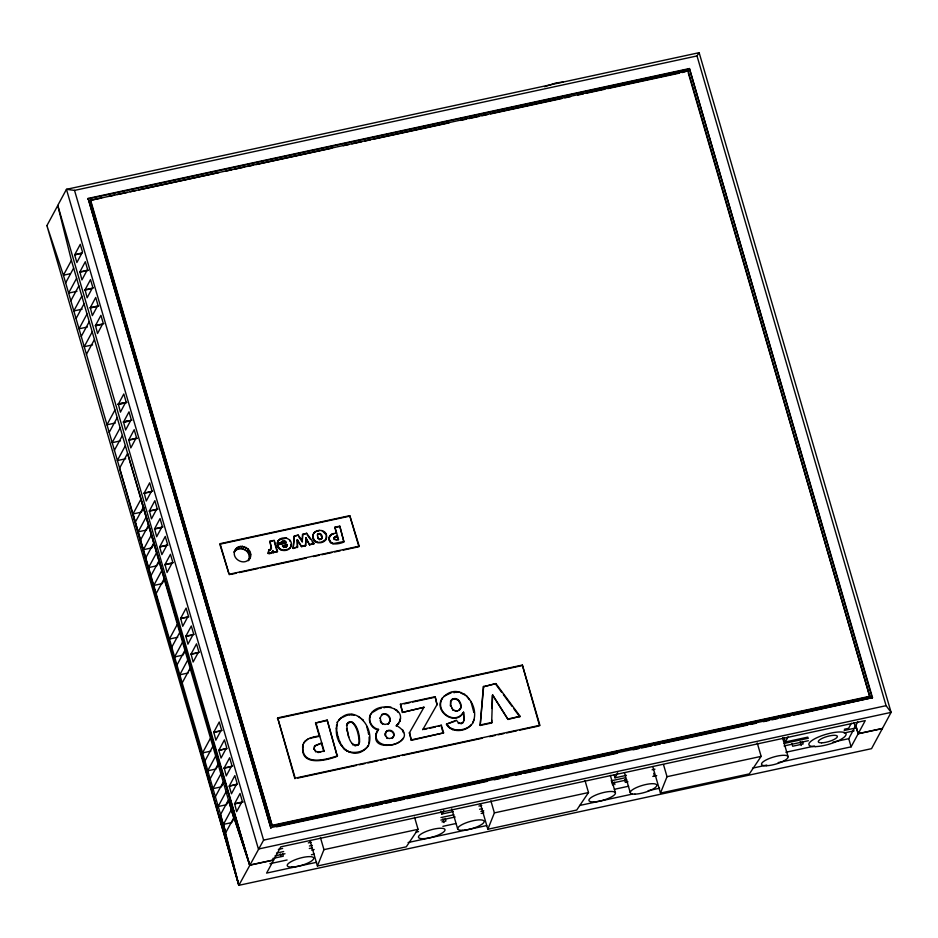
<?xml version="1.0" encoding="UTF-8"?>
<svg xmlns="http://www.w3.org/2000/svg" width="938" height="938" viewBox="0 0 938 938"><rect width="100%" height="100%" fill="white"/><g stroke="black" fill="none" stroke-linecap="round" stroke-linejoin="round"><path stroke-width="1.41" d="M312.811 537.064C312.096 528.915 326.213 527.86 326.623 536.137C327.315 544.31 313.163 545.341 312.811 537.064L313.351 534.25L313.069 534.777M326.354 538.424L326.061 538.951L326.377 534.894M463.56 712.165L463.993 720.525L463.56 712.165C455.974 727.056 432.805 711.414 442.361 698.083L440.778 701.624M508.021 719.434L492.591 694.964L508.021 719.434L520.133 716.351L495.909 683.591L483.363 686.768L480.174 725.449L491.653 722.975L491.723 720.079M491.993 708.507L492.298 695.492M491.653 722.975L492.591 694.964M336.355 728.849L337.481 721.955L337.188 722.495C352.184 700.252 376.443 727.22 368.224 745.945C354.881 763.133 334.995 746.742 336.355 728.849L336.754 724.863L336.461 725.391M301.567 546.655L297.405 539.643L297.123 540.171L301.567 546.655L305.495 545.81L306.058 537.791L309.622 544.919L305.765 538.318M305.495 545.81L306.058 537.791M298.683 536.665L302.224 541.812L302.505 534.66L306.679 533.288L314.124 543.477L309.622 544.919M302.224 541.812L302.786 534.132M286.582 546.631L286.946 544.497L282.361 545.951L286.653 545.025L286.582 546.631L286.946 544.497L286.043 547.382L286.325 546.854L283.839 547.042L282.655 545.424M358.386 744.713L359.266 743.224L358.984 743.752C361.622 737.62 354.775 714.217 346.802 724.933C347.154 731.347 349.1 748.653 358.668 744.186L357.519 745.405L357.812 744.866M369.126 737.01L369.173 743.177L369.455 742.65M297.405 539.643L297.616 547.042L293.137 548.472L294.38 535.95L298.261 535.106L302.505 541.285M293.137 548.472L294.38 535.95M480.174 725.449L483.656 686.241M369.924 716.597C368.599 722.366 372.761 728.357 378.553 729.365L378.272 729.893C371.272 728.814 367.145 720.349 370.721 714.228L369.631 717.124M474.136 719.423L472.775 722.917C481.405 704.368 458.412 678.924 442.068 698.611M378.553 729.365C361.728 757.834 426.192 743.013 396.457 725.496L396.176 726.024C412.521 708.706 378.166 699.385 370.44 714.756M462.176 714.135C453.675 723.644 437.366 712.774 441.059 701.085M249.074 558.884C251.501 550.477 238.522 544.673 234.043 552.306C238.018 539.116 257.716 550.735 248.289 560.736L250.399 556.422M272.595 551.579L271.27 553.35L268.174 553.514L268.925 549.668L270.953 549.375L271.492 548.085L269.898 541.238L274.271 540.288L277.507 551.392L273.146 552.799L272.618 550.981L272.301 552.107L272.899 550.454L273.146 552.799M268.174 553.514L268.925 549.668M402.637 738.886L402.93 738.358C396.915 748.336 373.476 747.973 376.138 733.094L375.857 733.622M270.238 549.715L269.956 550.243L271.176 547.757L269.898 541.238M322.226 537.157L321.746 538.693C323.223 536.536 320.984 532.092 318.205 533.781L317.372 534.977L317.665 534.449C316.856 536.642 318.897 540.452 321.476 538.858L319.495 539.749L318.943 538.846M329.039 538.013L331.466 534.332L336.578 532.878L336.296 533.405L334.925 527.191L339.791 526.136L343.965 541.988C339.415 544.122 328.581 546.256 329.039 538.013L329.531 536.548L329.238 537.075M319.483 736.576L315.531 723.022L327.174 720.044L337.293 756.309C324.794 761.093 298.448 766.838 303.22 744.326L302.939 744.854C305.284 737.913 313.573 737.057 319.682 735.755M291.061 544.321L290.815 546.608C294.368 538.564 281.212 534.531 277.789 541.531L278.527 540.323M452.034 699.396L450.85 700.838L450.51 706.103L450.557 701.366L452.034 699.396C458.342 695.468 464.322 706.197 459.01 710.441L460.57 708.413M460.288 708.94L461.109 706.314M390.302 720.302L388.25 724.206L390.302 720.302C390.712 716.081 385.87 711.801 381.977 714.439L379.902 718.402M385.084 734.055L385.846 732.062L385.284 735.732L385.377 733.528M394.112 735.204L392.26 738.358L394.112 735.204C394.511 731.405 389.997 728.849 386.878 730.948L385.553 732.59M464.275 719.997L462.868 722.706L460.851 723.796L463.161 722.178L462.868 722.706M347.388 723.35L346.521 725.461L346.802 724.933M289.596 548.542L290.604 547.112C287.673 552.447 277.988 551.462 277.343 544.872L286.36 542.457C285.703 540.018 282.021 540.147 281.517 542.656L277.12 543.196L278.07 541.003M414.549 817.221L418.067 829.321L406.295 846.815L317.407 866.009L323.95 849.64L320.433 837.552M584.984 780.463L588.501 792.551L576.729 810.045L487.842 829.251L494.385 812.883L490.867 800.794M757.236 742.943L761.14 756.38L749.368 773.873L660.481 793.067L667.024 776.699L663.506 764.611M333.905 538.295L334.198 537.767L333.963 538.998L335.136 536.606L337.481 535.973L334.174 537.662L334.467 537.134M314.746 745.698L313.96 749.356L314.746 745.698L321.781 743.002L314.453 746.226M235.379 549.844C230.173 558.403 244.584 566.88 249.614 558.286M290.323 547.64L291.108 546.08M74.841 254.491L80.269 244.326L82.497 251.982L76.881 262.511L74.653 254.843L81.817 252.99M79.894 271.891L85.323 261.725L87.551 269.382L81.934 279.911L79.894 271.891L88.254 270.085M85.088 289.76L90.529 279.594L92.756 287.251L87.128 297.78L85.088 289.76L93.46 287.954M90.294 307.641L95.723 297.463L97.951 305.12L92.334 315.649L90.294 307.641L98.654 305.835M95.488 325.509L100.929 315.332L103.157 323L97.529 333.518L95.488 325.509L103.86 323.704M118.376 404.137L123.804 393.972L126.032 401.628L120.416 412.157L118.376 404.137L126.736 402.332M123.57 422.006L129.01 411.841L131.238 419.497L125.61 430.026L123.57 422.006L131.941 420.201M128.776 439.887L134.204 429.71L136.432 437.366L130.816 447.895L128.776 439.887L137.136 438.081M144.229 492.989L149.658 482.812L151.886 490.468L146.269 500.998L144.229 492.989L152.589 491.184M149.423 510.858L154.864 500.681L157.092 508.349L151.464 518.866L149.423 510.858L157.795 509.053M154.629 528.727L160.058 518.562L162.286 526.218L156.669 536.735L154.629 528.727L162.989 526.922M159.823 546.596L165.264 536.43L167.492 544.087L161.864 554.604L159.636 546.948L166.8 545.095M165.029 564.465L170.458 554.299L172.686 561.956L167.07 572.485L165.029 564.465L173.389 562.659M180.682 618.283L186.123 608.117L188.35 615.774L182.722 626.303L180.682 618.283L188.866 616.829M185.888 636.163L191.317 625.986L193.545 633.642L187.928 644.172L185.888 636.163L194.248 634.358M191.082 654.032L196.523 643.855L198.75 651.523L193.122 662.04L191.082 654.032L199.454 652.227M213.805 732.168L219.246 722.002L221.474 729.658L215.846 740.176L213.805 732.168L222.177 730.362M219.011 750.037L224.44 739.871L226.668 747.527L221.051 758.056L218.824 750.388L225.988 748.536M224.205 767.917L229.646 757.74L231.874 765.396L226.246 775.925L224.205 767.917L232.577 766.1M229.411 785.786L234.84 775.609L237.068 783.265L231.452 793.794L229.224 786.138L236.282 784.297M234.617 803.655L240.046 793.478L242.274 801.146L236.646 811.663L234.617 803.655L242.977 801.849M46.9 225.624L57.769 205.516L71.417 260.401L233.714 817.924L225.8 832.557L63.409 275.221L46.9 225.624L238.862 885.32L871.543 748.665L891.1 712.376L699.138 52.68L66.457 189.335L57.781 205.375L249.731 865.211L273.662 860.052L266.603 873.09L316.622 862.292M88.113 198.422L270.883 828.043L88.113 198.422L689.442 68.544L872.504 697.638L793.466 715.178M90.236 200.392L688.105 70.784L869.807 696.735L272.219 825.803L90.236 200.392L101.679 197.918M71.417 260.401L63.409 275.221L70.373 273.708M65.637 282.877L73.645 268.069M76.611 278.269L68.603 293.09L76.975 291.284M70.831 300.746L78.839 285.938M81.817 296.15L73.809 310.959L82.169 309.153M76.037 318.615L84.045 303.806M87.011 314.019L79.003 328.828L87.375 327.022M81.231 336.484L89.239 321.675M92.217 331.888L84.209 346.697L92.569 344.891M86.437 354.365L94.445 339.544M114.952 410.012L106.932 424.82L115.304 423.015M109.171 432.477L117.18 417.668M120.146 427.88L112.138 442.689L120.498 440.883M114.366 450.357L122.374 435.537M125.352 445.749L117.332 460.57L125.704 458.764M238.862 885.32L119.572 468.226L127.58 453.417L249.731 865.211L228.391 800.079L220.477 814.712L238.862 885.32L132.973 513.965L140.888 499.333L249.731 865.211L231.334 809.752L223.42 824.385L238.862 885.32L263.601 840.131L74.536 190.391L66.457 189.335L258.419 849.031L891.1 712.376L886.082 705.681L697.016 55.94L699.138 52.68M135.342 522.138L143.256 507.493M143.971 507.282L141.333 512.16L132.973 513.965M146.082 517.201L138.167 531.834L146.539 530.029M140.548 540.007L148.462 525.374M147.196 528.809L148.509 526.37M151.288 535.07L143.373 549.703L151.733 547.898L154.371 543.02M145.742 557.876L153.656 543.243M156.482 552.939L148.567 567.584L156.939 565.766M150.948 575.744L158.862 561.112M157.596 564.547L158.909 562.108M161.688 570.808L153.773 585.453L162.133 583.647L164.771 578.769M156.142 593.625L164.056 578.981M177.282 624.427L169.368 639.059L177.739 637.254M171.748 647.232L179.662 632.599M182.488 642.295L174.574 656.94L182.933 655.123L185.572 650.245M235.321 550.735L236.646 548.273M236.986 549.562L238.311 547.1M238.944 548.859L240.269 546.408M176.942 665.101L184.856 650.468M241.043 548.683L242.379 546.221M229.247 574.724L220.09 543.677L349.768 515.666L359.207 546.186L229.529 574.197M243.153 549.047L244.49 546.584M245.135 549.914L246.471 547.452M187.682 660.164L179.768 674.809L188.139 673.003M246.846 551.227L248.171 548.765M248.171 552.904L249.496 550.442M249.016 554.827L250.34 552.365M249.32 556.867L250.645 554.405M182.148 682.97L190.062 668.337M189.453 670.564L190.777 668.114M269.405 553.713L272.161 552.33L271.868 552.869M277.12 543.196L281.81 542.129L281.517 542.656M279.078 539.76L278.246 540.851M279.759 539.268L279.477 539.807L286.594 538.025M277.484 545.353L277.625 544.345M278.246 547.3L277.765 544.826M278.715 548.085L278.527 546.772M282.361 541.261L282.08 541.789L285.058 541.578L286.078 542.985L277.343 544.872M279.254 548.753L279.008 547.558M280.521 549.762L279.547 548.226M283.194 546.432L283.557 547.569L283.839 547.042M282.021 550.383L287.755 549.328L289.877 548.015M289.889 540.159L290.088 541.402L290.381 540.874M298.261 535.106L294.098 536.477M306.679 533.288L302.505 534.66M313.855 533.206L313.573 533.745L314.605 532.292M315.578 531.541L315.285 532.069L316.774 530.955M313.058 538.306L313.093 536.536M313.456 539.385L313.339 537.779M318.193 530.533L317.9 531.072L319.518 530.345M314.019 540.335L313.749 538.858M318.205 533.781L317.912 534.308L320.468 534.32L321.945 537.697M314.722 541.156L314.3 539.807M317.712 536.829L317.947 538.576L318.228 538.049M315.567 541.847L315.004 540.628M321.933 530.545L325.58 534.156L325.873 533.628M210.417 738.288L202.502 752.933L210.862 751.115M316.798 542.481L321.582 542.129L325.838 539.467L325.556 539.995M204.883 761.093L212.797 746.46M329.942 535.692L329.66 536.219L330.586 534.953M331.466 534.332L331.173 534.859L333.928 533.452M329.05 539.045L329.332 537.486M329.285 540.159L329.344 538.518M329.672 541.203L329.566 539.631M330.199 542.082L329.965 540.675M215.611 756.157L207.697 770.802L216.068 768.996M330.844 542.797L330.481 541.554M339.791 526.136L343.554 540.593M331.606 543.36L331.126 542.27M334.28 539.643L334.198 537.767M337.481 535.973L334.854 537.134L336.296 536.231M332.498 543.735L344.246 541.461M343.249 550.102L358.926 546.713L349.768 515.666M210.077 778.974L217.991 764.329M216.725 767.776L218.05 765.338M220.817 774.038L212.903 788.67L221.274 786.865L223.901 781.987M215.283 796.843L223.197 782.198M226.011 791.907L218.108 806.539L226.468 804.734L228.45 801.075M294.907 778.692L277.66 717.91L522.36 665.065L539.901 725.309L295.189 778.165L277.66 717.91M234.312 817.725L231.674 822.603L223.42 824.385M304.193 742.333L303.912 742.873L305.694 740.598M302.47 747.047L302.751 746.519C301.813 766.745 326.541 759.546 337.574 755.782M307.746 739.144L305.413 741.126M310.337 737.971L310.056 738.499L312.155 737.913M313.48 737.092L313.198 737.62L319.389 736.283M337.293 756.309L327.174 720.044M272.219 825.803L90.517 199.853M314.98 750.318L315.942 751.959L314.242 748.817M315.813 722.495L324.102 750.975L317.841 752.475L320.597 752.194M688.105 70.784L682.09 72.554M872.211 698.165L689.442 68.544M338.888 719.563L338.606 720.091L340.787 718.121L347.775 714.944M324.102 750.975L323.821 751.502L321.453 743.365M336.848 732.871L336.636 728.322M337.961 737.456L337.141 732.344M348.913 715.295L352.055 714.404M347.107 723.89L348.397 722.295M348.115 722.823L349.768 721.721M339.45 741.653L338.243 736.928M349.487 722.248L350.918 721.639M348.772 737.209L347.142 730.092M350.636 722.166L352.02 721.897M359.594 741.993L359.313 742.521C358.726 735.826 357.542 728.123 352.794 723.022L353.075 722.495M341.409 745.569L339.744 741.126M343.859 748.946L341.702 745.042M345.336 750.259L344.152 748.418M363.405 720.067L363.123 720.595L361.271 718.508M347.095 751.432L345.618 749.732M352.254 743.635L352.981 745.077L353.263 744.549M349.194 752.358L349.475 751.83C356.182 753.519 364.683 751.549 368.517 745.417L368.224 745.945M354.341 745.135L355.185 745.909L356.675 745.276M371.976 712.329L371.683 712.868L378.401 708.952M366.781 726.422L367.837 730.878L368.118 730.35M381.977 714.439L381.696 714.967C385.588 712.329 390.431 716.62 390.02 720.841M383.982 707.768L386.878 706.853M381.438 722.166L382.751 724.183L381.156 722.694L380.195 717.875M377.041 731.265L376.759 731.792L378.272 729.893M390.935 707.041L386.597 707.381M397.794 712.188L396.751 709.984M435.162 696.711L437.026 704.661L435.162 696.711L400.432 704.215L402.379 712.423L423.964 707.299L402.379 712.423M386.878 730.948L386.597 731.476C389.716 729.377 394.218 731.933 393.831 735.732M386.35 736.822L387.324 738.499L385.565 735.204M400.514 718.449L399.811 721.65L400.092 721.123M398.462 723.995L398.756 723.468L396.457 725.496M402.543 729.53L403.375 732.555L403.668 732.027M411.29 740.328L409.496 732.648L411.29 740.328L443.592 732.883L441.364 725.25L423.003 729.213M444.518 695.644L444.237 696.172L451.682 692.502M453.933 692.725L456.771 691.892M451.753 699.936L453.758 698.634M458.999 692.01L456.478 692.42M441.364 725.25L438.257 726.387M453.476 699.162L455.88 698.611M451.917 708.155L453.242 710.406L450.791 705.575M461.027 692.42L460.746 692.959L464.416 694.683L464.709 694.155M460.816 706.842L460.441 704.239L457.908 699.49M461.144 723.268L458.576 722.905L456.396 720.267L446.347 724.206C452.01 734.02 468.168 731.675 473.069 722.389M457.463 710.711L455.153 711.262L457.169 711.239L459.303 709.902M448.188 726.61L446.64 723.679M466.409 695.48L469.246 699.631M450.287 728.427L448.481 726.071M452.667 729.694L452.948 729.166C459.186 731.077 466.667 729.436 471.345 724.851L471.064 725.379M458.576 722.905L458.295 723.433L459.819 723.327M470.876 701.46L473.878 712.411L474.159 711.883M483.363 686.768L495.909 683.591M453.206 811.593L441.798 814.055L443.803 810.362M539.608 725.836L522.36 665.065M626.432 775.339L615.011 777.813L617.685 772.865M807.817 737.127L785.329 741.981L788.049 736.951M851.317 723.28L848.597 728.322L844.376 729.225M778.223 762.594L851.118 746.847L848.738 738.687L857.731 721.932M851.118 746.847L865.235 720.619L280.732 846.862L273.673 859.912L249.743 865.071M409.214 733.188L423.964 707.299M422.721 729.752L437.319 704.133M461.883 714.662L463.278 712.692M321.195 539.385L322.027 538.166M388.531 723.679L384.943 724.441L383.032 723.655M544.603 86.718L555.929 82.978L563.011 82.04M392.541 737.831L389.2 738.546L387.617 737.96M447.567 723.773L454.895 721.228M379.386 708.682L381.367 708.155M74.536 190.391L697.016 55.94M87.82 198.962L689.16 69.072M108.82 196.37L114.542 195.139M117.402 194.518L127.404 192.36M130.265 191.739L135.987 190.508M138.847 189.886L218.906 172.592M226.046 171.056L231.768 169.813M234.629 169.203L244.63 167.034M247.491 166.425L253.213 165.182M256.074 164.572L331.841 148.204M343.273 145.73L348.995 144.499M351.856 143.877L361.869 141.72M364.718 141.099L370.44 139.868M373.301 139.246L449.068 122.878M460.511 120.416L466.221 119.173M469.082 118.563L479.095 116.394M481.944 115.784L487.666 114.542M490.527 113.932L562.003 98.49M564.864 97.869L570.585 96.637M577.738 95.09L583.448 93.859M586.309 93.237L604.893 89.227M607.754 88.606L679.241 73.176M74.653 254.843L81.618 253.342M79.707 272.243L88.066 270.437M84.901 290.123L91.877 288.611M90.107 307.992L98.467 306.187M95.301 325.861L102.277 324.349M118.024 403.997L123.605 402.789M118.188 404.489L126.548 402.683M123.23 421.866L128.799 420.658M123.382 422.37L130.359 420.857M128.588 440.239L136.948 438.433M144.03 493.341L151.006 491.829M149.236 511.21L157.596 509.404M154.43 529.079L161.406 527.578M159.636 546.948L168.008 545.142M349.487 516.193L219.809 544.204L228.813 573.341M269.616 541.765L272.899 541.05M334.643 527.719L338.29 526.933M164.842 564.817L171.806 563.316M336.003 536.759L337.199 536.501M273.427 552.271L277.507 551.392M293.43 547.944L297.616 547.042M301.848 546.127L305.788 545.283M309.915 544.392L314.124 543.477M230.678 574.419L236.376 573.188M239.225 572.567L257.751 568.569M260.6 567.959L306.198 558.11M313.315 556.562L319.026 555.331M321.875 554.721L331.841 552.564M334.69 551.954L340.4 550.723M180.495 618.646L187.471 617.134M185.701 636.515L192.665 635.003M190.895 654.384L197.871 652.871M277.378 718.449L522.079 665.593M213.618 732.519L220.594 731.019M315.531 723.022L326.893 720.572M404.313 703.852L409.871 702.644M412.65 702.046L434.869 697.251M218.824 750.388L227.184 748.583M224.018 768.269L230.994 766.756M424.128 729.447L426.954 728.838M429.78 728.228L435.431 726.997M411.583 739.801L443.592 732.883M480.467 724.922L491.946 722.436M508.314 718.907L520.133 716.351M229.224 786.138L237.466 784.356M297.768 778.071L356.44 765.408M359.301 764.787L365.023 763.555M367.884 762.934L377.908 760.765M380.769 760.155L386.491 758.912M389.352 758.291L399.365 756.134M402.238 755.512L482.367 738.206M489.53 736.658L495.252 735.427M498.113 734.806L503.835 733.575M506.696 732.953L516.709 730.784M519.582 730.174L538.178 726.153M234.418 804.007L242.79 802.201M272.512 825.276L870.089 696.207M271.164 827.515L872.504 697.638M276.604 826.812L356.78 809.494M363.944 807.946L369.666 806.715M372.538 806.094L382.552 803.925M385.424 803.303L391.146 802.072M394.007 801.451L404.032 799.293M406.893 798.672L487.068 781.354M494.232 779.806L499.954 778.575M502.827 777.954L508.548 776.711M515.712 775.163L521.434 773.932M524.295 773.311L542.914 769.289M545.775 768.679L617.368 753.214M633.115 749.814L638.837 748.571M641.698 747.961L651.722 745.792M654.583 745.171L660.317 743.94M663.178 743.318L747.656 725.074M750.517 724.453L756.239 723.221M763.403 721.674L769.125 720.431M771.997 719.809L777.719 718.578M780.58 717.957L790.605 715.8M263.601 840.131L886.082 705.681M278.363 849.371L282.643 848.444M308.321 842.899L311.17 842.277M478.884 806.047L481.745 805.437M652.098 769.793L654.959 769.183M276.522 853.088L283.675 851.54M309.411 845.982L312.272 845.373M440.966 817.573L453.828 814.794M479.564 809.236L482.425 808.615M611.119 780.815L625.423 777.731M784.145 743.447L808.45 738.194M844.2 730.479L855.644 728.005M274.998 855.913L285 853.744M309.317 848.503L312.166 847.882M440.86 820.082L455.165 816.998M480.901 811.44L483.762 810.819M612.455 783.019L626.76 779.935M784.051 745.956L808.357 740.715M844.106 732.988L854.119 730.831M272.841 858.446L283.299 856.183L282.561 853.627M311.533 850.086L314.148 849.523M441.997 821.911L445.913 821.067L445.175 818.511M481.206 813.434L483.82 812.871M627.968 781.811L625.353 782.374L624.602 779.818M652.801 776.441L656.717 775.597M882.424 728.427L858.176 733.668L855.808 725.496M882.412 728.568L858.164 733.797L855.796 725.637M323.95 849.64L418.067 829.321M494.385 812.883L588.501 792.551M667.024 776.699L761.14 756.38M269.945 863.687L287.098 859.982M311.393 854.741L314.253 854.119M415.722 832.205L418.571 831.596M442.865 826.343L455.727 823.564M614.367 789.304L628.648 786.22M785.856 752.264L814.442 746.085M833.014 742.075L848.738 738.687M408.089 842.535L486.693 825.557M579.578 805.496L632.458 794.076M648.181 790.687L659.613 788.213M752.499 768.152L766.792 765.068M334.256 538.471L335.921 539.819L338.477 539.397L334.925 527.191M335.921 539.819L338.477 539.397L338.184 539.925L337.012 535.856M351.762 714.932L354.165 715.178M268.467 552.986L269.687 553.186M316.223 751.432L318.134 751.948M280.802 549.234L282.303 549.856M331.9 542.821L332.791 543.196M455.598 699.138L457.627 700.018M347.388 750.904L349.475 751.83M453.535 709.878L455.446 710.723M315.86 541.32L317.079 541.953M450.58 727.9L452.948 729.166M351.738 722.424L352.794 723.022M394.71 709.269L396.457 710.512M358.48 716.515L360.333 717.84M495.627 684.119L501.678 692.314M503.413 694.648L512.066 706.349M513.789 708.694L519.851 716.878M307.218 534.953L310.525 539.479M312.178 541.742L313.831 544.005M380.16 720.619L381.156 722.694M688.222 72.718L869.807 696.735M854.026 722.67L855.221 726.751M802.389 741.419L803.127 743.975L792.669 746.238L791.93 743.682M800.114 741.688L801.228 745.522M784.121 737.854L785.329 741.981M782.585 737.831L788.061 756.649M653.059 767.542L660.481 793.067M653.716 773.311L654.454 775.867M624.438 772.619L630.301 792.774M614.202 774.999L615.011 777.813M614.155 782.081L614.894 784.637M610.333 775.351L615.422 792.821M611.881 782.351L612.62 784.895M480.408 803.714L487.842 829.251M441.446 727.056L442.935 732.144M451.788 808.802L457.662 828.958M440.989 811.276L441.798 814.055M442.9 818.78L444.026 822.603M400.432 704.215L402.66 711.895M274.4 542.211L277.214 551.919M309.986 840.483L317.407 866.009M280.286 853.897L281.037 856.453M368.118 732.062L368.693 734.442M346.556 728.603L346.861 730.62M297.123 540.171L297.323 547.569M423.144 838.689A13.8 3.693 -16.2 0 0 444.811 830.634A13.8 3.693 -16.2 0 0 427.271 831.045A13.8 3.693 -16.2 0 0 423.144 838.689M766.217 765.748A13.8 3.693 -16.2 0 0 787.897 757.693A13.8 3.693 -16.2 0 0 770.344 758.103A13.8 3.693 -16.2 0 0 766.217 765.748M593.578 801.92A13.8 3.693 -16.2 0 0 615.246 793.865A13.8 3.693 -16.2 0 0 597.705 794.287A13.8 3.693 -16.2 0 0 593.578 801.92M815.427 746.601A19.311 5.159 -16.2 0 0 845.771 735.333A19.311 5.159 -16.2 0 0 821.207 735.92A19.311 5.159 -16.2 0 0 815.427 746.601M821.641 742.826A9.931 2.662 -16.2 0 0 837.247 737.034A9.931 2.662 -16.2 0 0 824.608 737.327A9.931 2.662 -16.2 0 0 821.641 742.826M634.944 794.134A13.8 3.693 -16.2 0 0 656.612 786.091A13.8 3.693 -16.2 0 0 639.071 786.501A13.8 3.693 -16.2 0 0 634.944 794.134M462.305 830.318A13.8 3.693 -16.2 0 0 483.973 822.263A13.8 3.693 -16.2 0 0 466.432 822.685A13.8 3.693 -16.2 0 0 462.305 830.318M291.87 867.075A13.8 3.693 -16.2 0 0 313.538 859.032A13.8 3.693 -16.2 0 0 295.998 859.443A13.8 3.693 -16.2 0 0 291.87 867.075"/></g></svg>
